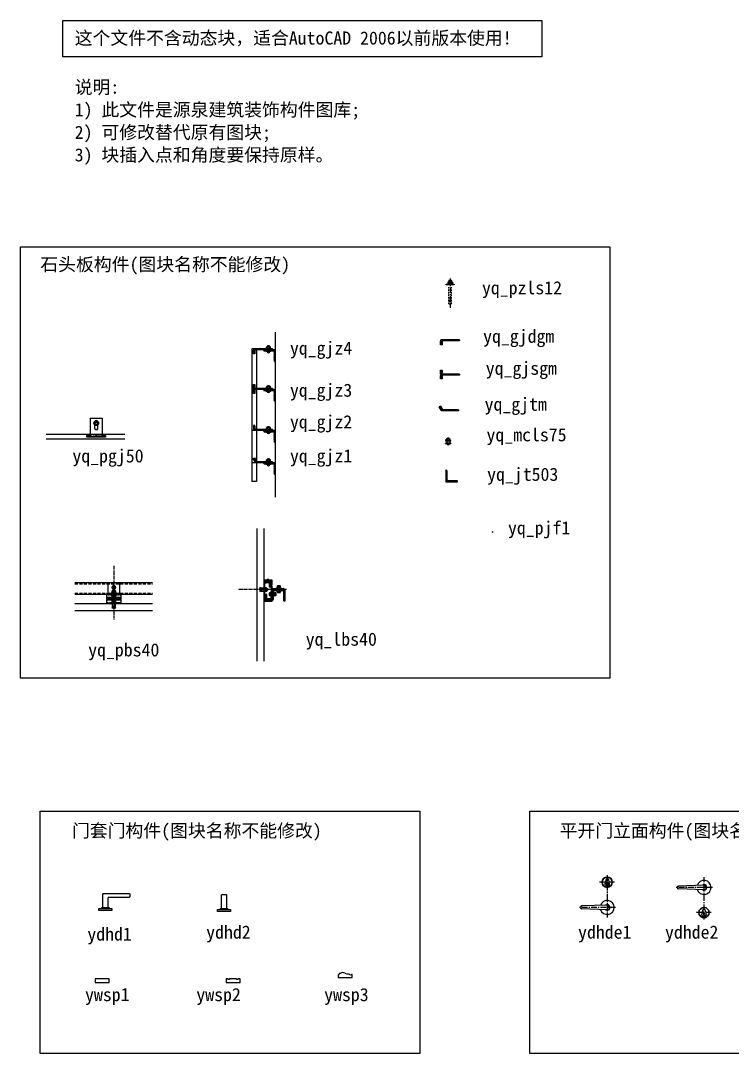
# Model space of a CAD drawing. Extents: x 1564 to 7970, y -2038 to 2381.
# Drawn here: x 1564 to 4611, y -2038 to 2381 of the extents above; entities that cross this region are included whole.
import ezdxf

# ---------------------------------------------------------------- set-up
doc = ezdxf.new("R2010")
doc.units = 0
for name, pattern in [('ACAD_ISO02W100', [15, 12, -3]), ('CENTER', [2, 1.25, -0.25, 0.25, -0.25]), ('DASHDOT', [25.4, 12.7, -6.35, 0, -6.35]), ('HIDDEN', [9.525, 6.35, -3.175])]:
    doc.linetypes.add(name, pattern=pattern)
doc.layers.get('0').update_dxf_attribs({"linetype": 'CONTINUOUS'})
doc.styles.get("Standard").update_dxf_attribs({"font": ''})
doc.styles.get('STANDARD').set_extended_font_data('SimSun')
pattern_1 = [(135, (-2574.4564, -485.2874), (-3.535534, -3.535534), []), (135, (-2574.4564, -482.9304), (-3.535534, -3.535534), [])]

# ---------------------------------------------------------------- blocks, each defined once
blk = doc.blocks.new('YQ_PZLS12')
for p, q in [((-10.3, 11.1), (-10.3, 3.4)), ((-10.3, 3.4), (10.3, 3.4)), ((-7.7, 12), (7.7, 12)), ((-5.1, 18.8), (-4.3, 19.6)), ((-5.1, 18.8), (5.1, 18.8)), ((-5.1, 18.8), (-5.1, 12)), ((-5.1, 11.1), (-5.1, 3.4)), ((-4.4, 19.6), (-4.4, 19.6)), ((-4.4, 18.8), (-4.4, 12)), ((-4.3, 19.6), (4.3, 19.6)), ((0, 12), (5.1, 12)), ((5.1, 18.8), (4.3, 19.6)), ((4.4, 19.6), (4.4, 19.6)), ((4.4, 18.8), (4.4, 12)), ((5.1, 18.8), (5.1, 12)), ((5.1, 11.1), (5.1, 3.4)), ((10.3, 11.1), (10.3, 3.4))]:
    blk.add_line(p, q)
at = {"linetype": 'CENTER', "ltscale": 19.027854}
blk.add_line((0, 27.4), (0, -97.7), dxfattribs=at)
at = {"linetype": 'ACAD_ISO02W100', "ltscale": 0.001}
for p, q in [((-6.1, -69.3), (-6.1, -10)), ((5.9, -69.3), (5.9, -10)), ((-6.1, -84.3), (-4.1, -69.3)), ((-6.1, -69.3), (-0.6, -69.3)), ((-6.1, -69.3), (-4.1, -69.3)), ((5.9, -84.3), (-6.1, -84.3)), ((-0.6, -69.3), (-1.3, -54.3)), ((0.4, -69.3), (1.2, -54.3)), ((0.4, -69.3), (5.9, -69.3)), ((5.9, -84.3), (3.9, -69.3)), ((3.9, -69.3), (5.9, -69.3))]:
    blk.add_line(p, q, dxfattribs=at)
blk.add_lwpolyline([(17.1, 3.4), (17.1, 0), (-17.1, 0), (-17.1, 3.4)], close=True)
for centre, radius, start, end in [((-7.7, 7.8), 4.19, 52.1211, 127.8789), ((0, -3.4), 15.4, 70.5288, 109.4712), ((7.7, 7.8), 4.19, 52.1211, 127.8789)]:
    blk.add_arc(centre, radius, start, end)
blk.add_arc((-0.1, -53.4), 1.49, 325.4391, 214.5609, dxfattribs=at)
blk = doc.blocks.new('YQ_MCLS75')
for p, q in [((-11, 1.8), (11, 1.8)), ((-11, 1.8), (-11, 0)), ((11, 0), (-11, 0)), ((-8.8, 2.9), (-8.8, 7.6)), ((-6.6, 8.8), (6.6, 8.8)), ((-3.7, 12), (-4.4, 11.3)), ((-4.4, 11.3), (-4.4, 8.8)), ((4.4, 11.3), (-4.4, 11.3)), ((-4.4, 2.9), (-4.4, 7.6)), ((3.7, 12), (-3.7, 12)), ((-3.7, 8.8), (-3.7, 11.3)), ((4.4, 11.3), (3.7, 12)), ((3.7, 8.8), (3.7, 11.3)), ((4.4, 8.8), (4.4, 11.3)), ((4.4, 2.9), (4.4, 7.6)), ((8.8, 2.9), (8.8, 7.6)), ((11, 0), (11, 1.8)), ((-11, -10.8), (-11, -9)), ((11, -9), (-11, -9)), ((-11, -10.8), (11, -10.8)), ((-6.5, -4), (-6.5, -9)), ((6.5, -4), (6.5, -9)), ((11, -9), (11, -10.8))]:
    blk.add_line(p, q)
for centre, radius, start, end in [((-6.6, 6.1), 2.65, 33.8891, 146.1109), ((-6.6, 6.1), 2.65, 33.8891, 146.1109), ((-6.6, 4.4), 2.65, 213.8891, 326.1109), ((-6.6, 4.4), 2.65, 213.8891, 326.1109), ((0, 0), 8.84, 60.1576, 119.8424), ((0, 10.6), 8.84, 240.1576, 299.8424), ((6.6, 6.1), 2.65, 33.8891, 146.1109), ((6.6, 6.1), 2.65, 33.8891, 146.1109), ((6.6, 4.4), 2.65, 213.8891, 326.1109), ((6.6, 4.4), 2.65, 213.8891, 326.1109), ((0, -10.8), 6.16, 180, 0)]:
    blk.add_arc(centre, radius, start, end)
blk = doc.blocks.new('YQ_JT503')
h = blk.add_hatch()
h.set_pattern_fill('金属', color=8, scale=2)
h.set_pattern_definition([(45, (-2145.3354, -2455.688), (-3.535534, 3.535534), []), (45, (-2142.9784, -2455.688), (-3.535534, 3.535534), [])])
edge = h.paths.add_edge_path()
edge.add_line((0, 0), (50, 0))
edge.add_line((50, 0), (50, 1.7))
edge.add_arc((46.7, 1.7), 3.33, 0, 90)
edge.add_line((46.7, 5), (10.5, 5))
edge.add_arc((10.5, 10.5), 5.5, 180, 270, ccw=False)
edge.add_line((5, 10.5), (5, 46.7))
edge.add_arc((1.7, 46.7), 3.33, 0, 90)
edge.add_line((1.7, 50), (0, 50))
edge.add_line((0, 50), (0, 0))
blk.add_lwpolyline([(0, 0), (50, 0), (50, 1.7, 0.414214), (46.7, 5), (10.5, 5, -0.414214), (5, 10.5), (5, 46.7, 0.414214), (1.7, 50), (0, 50)], format="xyb", close=True)
blk = doc.blocks.new('YQ_GJTM')
for p, q in [((5.2, 17.7), (10.4, 20.7)), ((13.7, 3), (5.2, 17.7)), ((6.5, 17.3), (10, 19.3)), ((16.5, 0), (6.5, 17.3)), ((10, 19.3), (18.8, 4)), ((10.4, 20.7), (18.9, 6)), ((14.5, 3.5), (13.7, 3)), ((88, 0), (16.5, 0)), ((18, 5.5), (18.9, 6)), ((88, 4), (18.8, 4)), ((88, 4), (88, 0))]:
    blk.add_line(p, q)
blk = doc.blocks.new('YQ_GJZ1')
for name, p in [('YQ_GJTM', (0, 0)), ('YQ_MCLS75', (70.5, 4))]:
    blk.add_blockref(name, p)
at = {"rotation": 180}
blk.add_blockref('YQ_JT503', (100, 0), dxfattribs=at)
blk = doc.blocks.new('YQ_GJDGM')
for p, q in [((88, 0), (8, 0)), ((8, -4), (8, 0)), ((88, 0), (88, -4)), ((7, -21), (7, -6)), ((8, -6), (7, -6)), ((13, -21), (7, -21)), ((8, -20), (8, -4)), ((12, -20), (8, -20)), ((12, -20), (12, -4)), ((88, -4), (12, -4)), ((13, -6), (12, -6)), ((13, -6), (13, -21))]:
    blk.add_line(p, q)
blk = doc.blocks.new('YQ_GJZ2')
at = {"xscale": -1, "rotation": 180}
blk.add_blockref('YQ_GJDGM', (0, 0), dxfattribs=at)
at = {"rotation": 180}
blk.add_blockref('YQ_JT503', (100, 0), dxfattribs=at)
blk.add_blockref('YQ_MCLS75', (70.5, 4))
blk = doc.blocks.new('YQ_GJSGM')
for p, q in [((7, 2), (7, 19)), ((7, 19), (13, 19)), ((8, 2), (7, 2)), ((8, -2), (8, 18)), ((8, 18), (12, 18)), ((12, 18), (12, 2)), ((88, 2), (12, 2)), ((13, 19), (13, 2)), ((88, 2), (88, -2)), ((7, -19), (7, -4)), ((8, -4), (7, -4)), ((13, -19), (7, -19)), ((88, -2), (8, -2)), ((8, -18), (8, -2)), ((12, -18), (8, -18)), ((12, -18), (12, -2)), ((13, -4), (12, -4)), ((13, -4), (13, -19))]:
    blk.add_line(p, q)
blk = doc.blocks.new('YQ_GJZ3')
for name, p in [('YQ_GJSGM', (0, 0)), ('YQ_MCLS75', (70.5, 2))]:
    blk.add_blockref(name, p)
at = {"rotation": 180}
blk.add_blockref('YQ_JT503', (100, -2), dxfattribs=at)
blk = doc.blocks.new('YQ_GJZ4')
for name, p in [('YQ_GJDGM', (0, 0)), ('YQ_MCLS75', (70.5, 0))]:
    blk.add_blockref(name, p)
at = {"rotation": 180}
blk.add_blockref('YQ_JT503', (100, -4), dxfattribs=at)
blk = doc.blocks.new('YQ_PGJ50')
for p, q in [((-25, 8), (-25, 88)), ((-25, 88), (25, 88)), ((-6, 71.8), (-6, 72)), ((-6, 44), (-6, 61.4)), ((6, 71.8), (6, 72)), ((6, 44), (6, 61.4)), ((25, 88), (25, 8)), ((-2, 8), (-25, 8)), ((-2, 8), (-2, 13)), ((2, 13), (25, 13)), ((2, 8), (2, 13)), ((25, 8), (2, 8))]:
    blk.add_line(p, q)
at = {"linetype": 'HIDDEN'}
blk.add_line((-25, 13), (-2, 13), dxfattribs=at)
blk.add_lwpolyline([(0, 75.3), (-7.5, 71), (-7.5, 62.3), (0, 58), (7.5, 62.3), (7.5, 71)], close=True)
blk.add_lwpolyline([(25, 14.5), (40, 14.5), (40, 6.5), (-40, 6.5), (-40, 14.5), (-25, 14.5)])
for radius in [10.1, 7.5, 5]:
    blk.add_circle((0, 66.6), radius)
for centre, radius, start, end in [((0, 72), 6, 0, 180), ((0, 44), 6, 180, 0), ((0, 13), 2, 0, 180)]:
    blk.add_arc(centre, radius, start, end)
blk = doc.blocks.new('BLK130224122797')
for p, q in [((-2, 3.5), (-6.3, 3.5)), ((1.1, -4), (0.1, 4)), ((0.5, 3.3), (1.6, 3.3)), ((2.8, -4), (1.8, 4)), ((2.2, 3.3), (3.3, 3.3)), ((4.5, -4), (3.5, 4)), ((3.8, 3.3), (4.9, 3.3)), ((6.1, -4), (5.1, 4)), ((5.5, 3.3), (6.6, 3.3)), ((7.8, -4), (6.8, 4)), ((7.2, 3.3), (8.3, 3.3)), ((9, -0.3), (8.5, 4)), ((12.8, 1.7), (11, -0.4)), ((12.8, 0.4), (11, -1.7)), ((19, 3.5), (13.5, 3.5)), ((-2, -3.5), (-6.3, -3.5)), ((0, -3.3), (0.8, -3.3)), ((1.3, -3.3), (2.4, -3.3)), ((3, -3.3), (4.1, -3.3)), ((4.7, -3.3), (5.8, -3.3)), ((6.3, -3.3), (7.4, -3.3)), ((8, -3.3), (9.1, -3.3)), ((19, -3.5), (13.5, -3.5))]:
    blk.add_line(p, q)
blk.add_lwpolyline([(-6.3, -6.9, -0.185806), (-7, -5.2), (-7, 5.2, -0.185806), (-6.3, 6.9), (-2, 6.9), (-2, -6.9)], format="xyb", close=True)
for points in [[(-7, 5.2, 0.185806), (-6.3, 3.5, 0.19245), (-6.3, -3.5, 0.185806), (-7, -5.2)], [(19.6, 4.4), (19.6, -5.2, -0.185806), (19, -6.9), (13.5, -6.9, -0.185806), (12.8, -5.2), (12.8, 5.2, -0.185806), (13.5, 6.9), (19, 6.9, -0.185806), (19.6, 5.2), (19.6, 4.4)], [(12.8, 5.2, 0.185806), (13.5, 3.5, 0.19245), (13.5, -3.5, 0.185806), (12.8, -5.2)], [(19.6, 5.2, -0.185806), (19, 3.5, -0.19245), (19, -3.5, -0.185806), (19.6, -5.2)]]:
    blk.add_lwpolyline(points, format="xyb")
for points in [[(-2, 10), (0, 10), (0, -10), (-2, -10)], [(2.4, -3.3), (1.6, 3.3), (1.8, 4), (2.2, 3.3), (3, -3.3), (2.8, -4)], [(4.1, -3.3), (3.3, 3.3), (3.5, 4), (3.8, 3.3), (4.7, -3.3), (4.5, -4)], [(5.8, -3.3), (4.9, 3.3), (5.1, 4), (5.5, 3.3), (6.3, -3.3), (6.1, -4)], [(7.4, -3.3), (6.6, 3.3), (6.8, 4), (7.2, 3.3), (8, -3.3), (7.8, -4)], [(11, 10), (9, 10), (9, -10), (11, -10)], [(11, 6.4), (12.8, 6.4), (12.8, -6.4), (11, -6.4)]]:
    blk.add_lwpolyline(points, close=True)
for points in [[(0, 3.5), (0.1, 4), (0.5, 3.3), (1.3, -3.3), (1.1, -4), (0.8, -3.3), (0, 2.9)], [(9, -2.6), (8.3, 3.3), (8.5, 4), (8.8, 3.3), (9, 2)]]:
    blk.add_lwpolyline(points)
blk = doc.blocks.new('BLK130224256967')
for p, q in [((4, 4.2), (-1.1, 4.2)), ((4, 2.9), (-1.1, 2.9)), ((4, 6.7), (0, 6.7)), ((4, 6.7), (15.9, 6.7)), ((14.9, 5.7), (4, 5.7)), ((14.9, 5.7), (14.9, -5.7)), ((15.2, 4.3), (14.9, 4.3)), ((16.5, 3.3), (14.9, 2.5)), ((15.2, 4.3), (20.5, 6.9)), ((15.9, 5.7), (21.5, 8.5)), ((15.9, 6.7), (15.9, 5.7)), ((16.5, 2.5), (16.8, 2.9)), ((18.4, 2.5), (20.4, 5)), ((20.5, 6.9), (20.5, -6.9)), ((21.5, 8.5), (21.5, -8.5)), ((4, -2.9), (-1.1, -2.9)), ((4, -4.2), (-1.1, -4.2)), ((4, -6.7), (0, -6.7)), ((14.9, -5.7), (4, -5.7)), ((15.9, -6.7), (4, -6.7)), ((16.5, -3.3), (14.9, -2.5)), ((14.9, -4.1), (20.5, -6.9)), ((21.5, -8.5), (15.9, -5.7)), ((15.9, -5.7), (15.9, -6.7)), ((16.5, -2.5), (16.8, -2.9)), ((18.4, -2.5), (20.4, -5))]:
    blk.add_line(p, q)
for points in [[(-11.9, -2.9), (-10.6, -4.2), (-10.6, 4.2), (-11.9, 2.9)], [(-1.2, 8.9), (-1.2, -8.9), (0, -8.9), (0, 8.9)]]:
    blk.add_lwpolyline(points, close=True)
for points in [[(-8.2, 2.9), (-11.9, 2.9)], [(-8.2, 4.2), (-10.6, 4.2)], [(-8.2, -5.7), (-8.2, 5.7)], [(-1.1, -5.7), (-1.1, 5.7)], [(-8.2, -2.9), (-11.9, -2.9)], [(-8.2, -4.2), (-10.6, -4.2)]]:
    blk.add_lwpolyline(points)
for points in [[(-7.1, 3.8, -0.587695), (-7.1, 7.6), (-2.3, 7.6, -0.587695), (-2.3, 3.8), (-7.1, 3.8, 0.293848), (-7.1, -3.8)], [(-2.3, 3.8, -0.293848), (-2.3, -3.8), (-7.1, -3.8, 0.587695), (-7.1, -7.6), (-2.3, -7.6, 0.587695), (-2.3, -3.8)]]:
    blk.add_lwpolyline(points, format="xyb")
for centre, radius, start, end in [((19.6, 0), 3.96, 140.4196, 219.5804), ((16.6, 3.1), 0.264, 320.4196, 116.3735), ((21.5, 0), 3.96, 141.4948, 218.5052), ((19.7, 5.5), 0.871, 321.4948, 116.3735), ((16.6, -3.1), 0.264, 243.6265, 39.5804), ((19.7, -5.5), 0.871, 243.6265, 38.5052)]:
    blk.add_arc(centre, radius, start, end)
blk = doc.blocks.new('WO2BEQRL')
at = {"linetype": 'DASHDOT'}
for p, q in [((-8.2, 0), (8.2, 0)), ((0, -9), (0, 9))]:
    blk.add_line(p, q, dxfattribs=at)
for p, q in [((0, 6), (-5.2, 3)), ((-5.2, 3), (-5.2, -3)), ((0, 6), (5.2, 3)), ((5.2, 3), (5.2, -3)), ((0, -6), (-5.2, -3)), ((0, -6), (5.2, -3))]:
    blk.add_line(p, q)
for radius in [5.2, 2.55]:
    blk.add_circle((0, 0), radius)
blk.add_arc((0, 0), 3, 260, 180)
blk = doc.blocks.new('YQ_PBS40')
at = {"ltscale": 0.03}
for p, q in [((-25, 90), (25, 90)), ((-25, 90), (-25, 40)), ((25, 90), (25, 40)), ((-25, 45), (25, 45)), ((-25, 40), (25, 40))]:
    blk.add_line(p, q, dxfattribs=at)
for p, q in [((-30, 0), (-30, 40)), ((30, 40), (-30, 40)), ((30, 0), (-30, 0)), ((30, 40), (30, 0))]:
    blk.add_line(p, q)
at = {"color": 8, "linetype": 'HIDDEN', "ltscale": 0.737507}
for p, q in [((30, 36), (-30, 36)), ((-30, 4), (30, 4))]:
    blk.add_line(p, q, dxfattribs=at)
at = {"color": 8, "ltscale": 0.737507}
for p, q in [((30, 26), (-30, 26)), ((30, 20), (-30, 20)), ((30, 14), (-30, 14))]:
    blk.add_line(p, q, dxfattribs=at)
blk.add_lwpolyline([(4, 76.6, 1), (-4, 76.6), (-4, 60.6, 1), (4, 60.6), (4, 76.6)], format="xyb")
blk.add_circle((0, 68.6), 7.56)
at = {"rotation": 90}
blk.add_blockref('BLK130224122797', (0, 36), dxfattribs=at)
at = {"extrusion": (0, 0, -1), "zscale": -1}
blk.add_blockref('WO2BEQRL', (0, 68.6), dxfattribs=at)
at = {"xscale": -1, "rotation": 90}
blk.add_blockref('BLK130224256967', (0, 4), dxfattribs=at)
blk = doc.blocks.new('BLK130224748400')
for p, q in [((-2.2, 0), (-2.2, -0.5)), ((-1.6, 0.9), (-1.6, 3)), ((1.6, 0.9), (1.6, 3)), ((-2.6, -0.7), (2.6, -0.1)), ((-2.6, -1.8), (2.6, -1.2)), ((-2.6, -2.9), (2.6, -2.3)), ((-2.6, -4), (2.6, -3.4)), ((-2.6, -5.1), (2.6, -4.5)), ((-2.2, -0.9), (-2.2, -1.6)), ((-2.2, -2), (-2.2, -2.7)), ((-2.2, -3.1), (-2.2, -3.8)), ((-2.2, -4.2), (-2.2, -4.9)), ((-2.2, -5.3), (-2.2, -6)), ((-0.2, -5.9), (2.6, -5.6)), ((2.2, -0.3), (2.2, -1.1)), ((2.2, -1.4), (2.2, -2.2)), ((2.2, -2.5), (2.2, -3.3)), ((2.2, -3.6), (2.2, -4.4)), ((2.2, -4.7), (2.2, -5.5))]:
    blk.add_line(p, q)
for points in [[(4.7, 0.9), (4.7, 0), (-4.7, 0), (-4.7, 0.9)], [(-2.2, -1.6), (2.2, -1.1), (2.6, -1.2), (2.2, -1.4), (-2.2, -2), (-2.6, -1.8)], [(-2.2, -2.7), (2.2, -2.2), (2.6, -2.3), (2.2, -2.5), (-2.2, -3.1), (-2.6, -2.9)], [(-2.2, -3.8), (2.2, -3.3), (2.6, -3.4), (2.2, -3.6), (-2.2, -4.2), (-2.6, -4)], [(-2.2, -4.9), (2.2, -4.4), (2.6, -4.5), (2.2, -4.7), (-2.2, -5.3), (-2.6, -5.1)]]:
    blk.add_lwpolyline(points, close=True)
blk.add_lwpolyline([(-3.3, 3, -0.185806), (-2.4, 3.3), (2.4, 3.3, -0.185806), (3.3, 3), (3.3, 0.9), (-3.3, 0.9)], format="xyb", close=True)
for points in [[(2.3, 0), (2.6, -0.1), (2.2, -0.3), (-2.2, -0.9), (-2.6, -0.7), (-2.2, -0.5), (1.9, 0)], [(-1.7, -5.9), (2.2, -5.5), (2.6, -5.6), (2.2, -5.8), (1.3, -5.9)]]:
    blk.add_lwpolyline(points)
blk.add_lwpolyline([(2.4, 3.3, 0.185806), (1.6, 3, 0.19245), (-1.6, 3, 0.185806), (-2.4, 3.3)], format="xyb")
blk = doc.blocks.new('BLK130502978810')
for p, q in [((4, 9.5), (-4, 8.5)), ((4, 7.8), (-4, 6.8)), ((4, 6.1), (-4, 5.1)), ((4, 4.5), (-4, 3.5)), ((4, 2.8), (-4, 1.8)), ((4, 1.1), (-4, 0.1)), ((-3.5, 20), (-3.5, 14.5)), ((-3.3, 8.8), (-3.3, 9.9)), ((-3.3, 7.2), (-3.3, 8.3)), ((-3.3, 5.5), (-3.3, 6.6)), ((-3.3, 3.8), (-3.3, 4.9)), ((-3.3, 2.2), (-3.3, 3.3)), ((-3.3, 0.5), (-3.3, 1.6)), ((-1.7, 13.8), (0.4, 12)), ((-0.4, 13.8), (1.7, 12)), ((3.3, 9.7), (3.3, 10)), ((3.3, 8), (3.3, 9.1)), ((3.3, 6.3), (3.3, 7.4)), ((3.3, 4.7), (3.3, 5.8)), ((3.3, 3), (3.3, 4.1)), ((3.3, 1.3), (3.3, 2.4)), ((3.3, 0), (3.3, 0.8)), ((3.5, 20), (3.5, 14.5)), ((-3.5, -2), (-3.5, -6.3)), ((3.5, -2), (3.5, -6.3))]:
    blk.add_line(p, q)
for points in [[(-10, 12), (-10, 10), (10, 10), (10, 12)], [(-10, -2), (-10, 0), (10, 0), (10, -2)], [(-6.4, 12), (-6.4, 13.8), (6.4, 13.8), (6.4, 12)], [(3.3, 9.1), (-3.3, 8.3), (-4, 8.5), (-3.3, 8.8), (3.3, 9.7), (4, 9.5)], [(3.3, 7.4), (-3.3, 6.6), (-4, 6.8), (-3.3, 7.2), (3.3, 8), (4, 7.8)], [(3.3, 5.8), (-3.3, 4.9), (-4, 5.1), (-3.3, 5.5), (3.3, 6.3), (4, 6.1)], [(3.3, 4.1), (-3.3, 3.3), (-4, 3.5), (-3.3, 3.8), (3.3, 4.7), (4, 4.5)], [(3.3, 2.4), (-3.3, 1.6), (-4, 1.8), (-3.3, 2.2), (3.3, 3), (4, 2.8)]]:
    blk.add_lwpolyline(points, close=True)
for points in [[(-4.4, 20.6), (5.2, 20.6, -0.185806), (6.9, 20), (6.9, 14.5, -0.185806), (5.2, 13.8), (-5.2, 13.8, -0.185806), (-6.9, 14.5), (-6.9, 20, -0.185806), (-5.2, 20.6), (-4.4, 20.6)], [(-5.2, 20.6, -0.185806), (-3.5, 20, -0.19245), (3.5, 20, -0.185806), (5.2, 20.6)], [(-5.2, 13.8, 0.185806), (-3.5, 14.5, 0.19245), (3.5, 14.5, 0.185806), (5.2, 13.8)], [(-5.2, -7, 0.185806), (-3.5, -6.3, 0.19245), (3.5, -6.3, 0.185806), (5.2, -7)]]:
    blk.add_lwpolyline(points, format="xyb")
blk.add_lwpolyline([(-3.5, 0), (-4, 0.1), (-3.3, 0.5), (3.3, 1.3), (4, 1.1), (3.3, 0.8), (-2.9, 0)])
blk.add_lwpolyline([(6.9, -6.3, -0.185806), (5.2, -7), (-5.2, -7, -0.185806), (-6.9, -6.3), (-6.9, -2), (6.9, -2)], format="xyb", close=True)
blk = doc.blocks.new('YQ_LBS40')
h = blk.add_hatch()
h.set_pattern_fill('金属', color=8, scale=2, angle=90)
h.set_pattern_definition(pattern_1)
edge = h.paths.add_edge_path()
edge.add_line((0, -24.7), (8, -24.7))
edge.add_line((8, -24.7), (8, -43.7))
edge.add_line((8, -43.7), (29, -43.7))
edge.add_line((29, -43.7), (29, -38.6))
edge.add_line((29, -38.6), (25, -38.6))
edge.add_line((25, -38.6), (25, -39.7))
edge.add_line((25, -39.7), (12, -39.7))
edge.add_line((12, -39.7), (12, -20.7))
edge.add_line((12, -20.7), (4, -20.7))
edge.add_line((4, -20.7), (4, 36.3))
edge.add_line((4, 36.3), (31, 36.3))
edge.add_line((31, 36.3), (31, 24.3))
edge.add_arc((31, 22.3), 2, 90, 270)
edge.add_line((31, 20.3), (35, 20.3))
edge.add_line((35, 20.3), (35, 40.3))
edge.add_line((35, 40.3), (0, 40.3))
edge.add_line((0, 40.3), (0, -24.7))
h = blk.add_hatch()
h.set_pattern_fill('金属', color=8, scale=2, angle=90)
h.set_pattern_definition(pattern_1)
edge = h.paths.add_edge_path()
edge.add_line((35, 15.3), (27, 15.3))
edge.add_line((27, 15.3), (27, 34.3))
edge.add_line((27, 34.3), (6, 34.3))
edge.add_line((6, 34.3), (6, 29.3))
edge.add_line((6, 29.3), (10, 29.3))
edge.add_line((10, 29.3), (10, 30.3))
edge.add_line((10, 30.3), (23, 30.3))
edge.add_line((23, 30.3), (23, 11.3))
edge.add_line((23, 11.3), (31, 11.3))
edge.add_line((31, 11.3), (31, -45.7))
edge.add_line((31, -45.7), (4, -45.7))
edge.add_line((4, -45.7), (4, -33.7))
edge.add_arc((4, -31.7), 2, 270, 450)
edge.add_line((4, -29.7), (0, -29.7))
edge.add_line((0, -29.7), (0, -49.7))
edge.add_line((0, -49.7), (35, -49.7))
edge.add_line((35, -49.7), (35, 15.3))
for points in [[(0, -24.7), (8, -24.7), (8, -43.7), (29, -43.7), (29, -38.6), (25, -38.6), (25, -39.7), (12, -39.7), (12, -20.7), (4, -20.7), (4, 36.3), (31, 36.3), (31, 24.3, 1), (31, 20.3), (35, 20.3), (35, 40.3), (0, 40.3)], [(35, 15.3), (27, 15.3), (27, 34.3), (6, 34.3), (6, 29.3), (10, 29.3), (10, 30.3), (23, 30.3), (23, 11.3), (31, 11.3), (31, -45.7), (4, -45.7), (4, -33.7, 1), (4, -29.7), (0, -29.7), (0, -49.7), (35, -49.7)]]:
    blk.add_lwpolyline(points, format="xyb", close=True)
at = {"xscale": -1}
for name, p in [('BLK130224256967', (4, 0)), ('BLK130224748400', (16.5, 40.3))]:
    blk.add_blockref(name, p, dxfattribs=at)
for name, p, rotation in [('YQ_JT503', (35, 5.3), 180.0000004142841), ('YQ_JT503', (90, 0.3), 90.00000041428413), ('BLK130502978810', (63.8, -4.7), 4.142841270038389e-07)]:
    blk.add_blockref(name, p, dxfattribs=dict(at, rotation=rotation))
blk.add_blockref('BLK130224122797', (31, -19.5))
blk = doc.blocks.new('YDHD1')
blk.add_lwpolyline([(-10.8, 13.6), (-10.8, 70.3, -0.414214), (-7.8, 73.3), (100.7, 73.3, -0.414214), (103.7, 70.3), (103.7, 59, -0.414214), (100.7, 56), (13.8, 56, 0.414214), (10.8, 53), (10.8, 13.6)], format="xyb")
for points in [[(28, 0), (-28, 0), (-28, 8.6), (28, 8.6)], [(15.4, 8.6), (-15.4, 8.6), (-15.4, 13.6), (15.4, 13.6)]]:
    blk.add_lwpolyline(points, close=True)
blk = doc.blocks.new('YDHD2')
blk.add_lwpolyline([(-10.8, 13.6), (-10.8, 70.3, -0.414214), (-7.8, 73.3), (7.8, 73.3, -0.414214), (10.8, 70.3), (10.8, 13.6)], format="xyb")
for points in [[(28, 0), (-28, 0), (-28, 8.6), (28, 8.6)], [(15.4, 8.6), (-15.4, 8.6), (-15.4, 13.6), (15.4, 13.6)]]:
    blk.add_lwpolyline(points, close=True)
blk = doc.blocks.new('YWSP1')
blk.add_lwpolyline([(-60, 15), (-60, 0), (0, 0), (0, 15)], close=True)
blk = doc.blocks.new('YWSP2')
blk.add_lwpolyline([(-60, 0), (0, 0), (0, 15), (-9, 15), (-9, 12), (-15, 12), (-15, 15), (-45, 15), (-45, 12), (-51, 12), (-51, 15), (-60, 15)], close=True)
blk = doc.blocks.new('YWSP3')
blk.add_lwpolyline([(-60, 12), (-60, 0), (0, 0), (0, 14), (-3, 14, -1), (-10, 14, -0.128551), (-31, 18.7, 0.3547), (-50, 17), (-55, 17, -0.414214), (-60, 12)], format="xyb")
blk = doc.blocks.new('YDHDE2')
at = {"color": 1, "linetype": 'CENTER', "ltscale": 20}
for p, q in [((36, 0), (-119, 0)), ((0, -137.9), (0, 43.3)), ((31.1, -108), (-32.8, -108))]:
    blk.add_line(p, q, dxfattribs=at)
for p, q in [((-0.9, 10), (-108.8, 5.5)), ((0, -10), (-108.8, -6.5)), ((-4.9, -97.1), (-8.8, -114.4)), ((-2.4, -110.8), (-2.4, -118.5)), ((2.4, -110.8), (2.4, -118.5)), ((5, -97.1), (8.8, -114.2))]:
    blk.add_line(p, q)
blk.add_lwpolyline([(-4.9, -97.1, -0.849644), (5, -97.1), (8.8, -114.2, -1.265233), (-8.8, -114.4)], format="xyb", close=True)
blk.add_lwpolyline([(-1.1, -110.3), (1.1, -110.3), (1.1, -119.1), (-1.1, -119.1)], close=True)
blk.add_circle((0, -108), 22)
for centre, radius, start, end in [((-108.8, -0.5), 6, 90, 270), ((-108.8, -0.5), 6, 90, 270), ((0, 0), 30, 197.6218, 162.9218), ((0, 0), 12, 234.5593, 126.031), ((0, 0), 10, 270, 95.2002), ((0, -108), 22, 90, 180), ((0, -108), 22, 90, 180), ((0, -108), 22, 0, 90), ((0, -108), 22, 0, 90), ((0, -108), 22, 180, 0), ((0, -108), 22, 180, 0), ((0, -97.9), 5, 9.2848, 170.6956), ((0, -110.8), 2.42, 0, 180), ((0, -118.5), 2.42, 180, 0)]:
    blk.add_arc(centre, radius, start, end)
blk = doc.blocks.new('YDHDE1')
at = {"color": 1, "linetype": 'CENTER', "ltscale": 20}
for p, q in [((0, 137.9), (0, -43.3)), ((31.1, 108), (-32.8, 108)), ((36, 0), (-119, 0))]:
    blk.add_line(p, q, dxfattribs=at)
for p, q in [((-4.9, 118.9), (-8.8, 101.6)), ((-2.4, 105.2), (-2.4, 97.5)), ((2.4, 105.2), (2.4, 97.5)), ((5, 118.9), (8.8, 101.8)), ((0, 10), (-108.8, 6.5)), ((-0.9, -10), (-108.8, -5.5))]:
    blk.add_line(p, q)
blk.add_lwpolyline([(-4.9, 118.9, -0.849644), (5, 118.9), (8.8, 101.8, -1.265233), (-8.8, 101.6)], format="xyb", close=True)
blk.add_lwpolyline([(-1.1, 105.7), (1.1, 105.7), (1.1, 96.9), (-1.1, 96.9)], close=True)
blk.add_circle((0, 108), 22)
for centre, radius, start, end in [((0, 108), 22, 0, 180), ((0, 108), 22, 0, 180), ((0, 108), 22, 180, 270), ((0, 108), 22, 180, 270), ((0, 118.1), 5, 9.2848, 170.6956), ((0, 105.2), 2.42, 0, 180), ((0, 97.5), 2.42, 180, 0), ((0, 108), 22, 270, 0), ((0, 108), 22, 270, 0), ((-108.8, 0.5), 6, 90, 270), ((-108.8, 0.5), 6, 90, 270), ((0, 0), 30, 197.0782, 162.3782), ((0, 0), 12, 233.969, 125.4407), ((0, 0), 10, 264.7998, 90)]:
    blk.add_arc(centre, radius, start, end)
blk = doc.blocks.new('YQ_PJF1')
h = blk.add_hatch()
h.set_pattern_fill('HONEY', color=256, scale=0.041667, style=0)
h.set_pattern_definition([(0, (-0.5, 0.79273), (0.1984375, 0.114568), [0.132292, -0.264583]), (120, (-0.5, 0.79273), (-0.1984375, 0.114568), [0.132292, -0.264583]), (60, (-0.5, 0.79273), (4e-10, 0.229136), [-0.264583, 0.132292])])
edge = h.paths.add_edge_path()
edge.add_ellipse((0, 1.6), major_axis=(0, -0.803), ratio=0.622512, start_angle=0, end_angle=360)
h = blk.add_hatch(color=256)
edge = h.paths.add_edge_path()
edge.add_ellipse((0, 1.6), major_axis=(0, -0.803), ratio=0.622512, start_angle=270, end_angle=450, ccw=False)
edge.add_line((-0.5, 1.5), (-0.5, 0))
edge.add_arc((0, -0.8), 0.982, 59.4005, 120.5995, ccw=False)
edge.add_line((0.5, 0), (0.5, 1.6))
for p, q in [((-0.5, 0), (-0.5, 1.6)), ((0.5, 0), (0.5, 1.6))]:
    blk.add_line(p, q)
blk.add_arc((0, -0.8), 0.982, 59.4005, 120.5995)
blk.add_ellipse((0, 1.6), major_axis=(0, -0.803), ratio=0.622512)

msp = doc.modelspace()

# ---------------------------------------------------------------- linework, layer by layer
at = {"color": 4}
for p, q in [((2654.5, 1048.7), (2654.5, 342.1)), ((2554.5, 977.1), (2554.5, 409.7)), ((2574.5, 977.1), (2554.5, 977.1)), ((2574.5, 977.1), (2574.5, 409.7)), ((2574.5, 805.2), (2554.5, 805.2)), ((2574.5, 627.2), (2554.5, 627.2)), ((1674.1, 612.1), (2010, 612.1)), ((1674.1, 592.1), (2010, 592.1)), ((2574.5, 489.8), (2554.5, 489.8)), ((2574.5, 409.7), (2554.5, 409.7)), ((2575.7, 207.5), (2575.7, -359.9)), ((2605.7, 207.5), (2605.7, -359.9)), ((1796.6, -23.2), (2129.4, -23.2)), ((1796.6, -73.2), (2129.4, -73.2)), ((1796.6, -113.2), (2129.4, -113.2)), ((1796.6, -143.2), (2129.4, -143.2))]:
    msp.add_line(p, q, dxfattribs=at)
at = {"color": 1, "linetype": 'CENTER', "ltscale": 10.598764}
for p, q in [((1963, 47.7), (1963, -180.6)), ((2702.8, -53.4), (2495.9, -53.4))]:
    msp.add_line(p, q, dxfattribs=at)
at = {"color": 4, "linetype": 'HIDDEN', "ltscale": 2.038036}
for p, q in [((1796.6, -28.2), (2129.4, -28.2)), ((1796.6, -68.2), (2129.4, -68.2))]:
    msp.add_line(p, q, dxfattribs=at)
for points in [[(1744.6, 2381.2), (3795.3, 2381.2), (3795.3, 2226.1), (1744.6, 2226.1)], [(1564.4, 1413.3), (4086.7, 1413.3), (4086.7, -432.9), (1564.4, -432.9)], [(1647.8, -1002.1), (3273.6, -1002.1), (3273.6, -2037.7), (1647.8, -2037.7)], [(3743.7, -1002.1), (5369.5, -1002.1), (5369.5, -2037.7), (3743.7, -2037.7)]]:
    msp.add_lwpolyline(points, close=True)

# ---------------------------------------------------------------- block references
for name, p in [('YQ_PZLS12', (3403, 1250.7)), ('YQ_GJZ4', (2554.5, 977.1)), ('YQ_GJDGM', (3355.2, 1015.1)), ('YQ_GJSGM', (3355.2, 866.9)), ('YQ_GJZ3', (2554.5, 805.2)), ('YQ_GJTM', (3351.3, 711.7)), ('YQ_PGJ50', (1888.2, 592.1)), ('YQ_GJZ2', (2554.5, 627.2)), ('YQ_MCLS75', (3394.6, 582.5)), ('YQ_GJZ1', (2554.5, 489.8)), ('YQ_JT503', (3384.4, 407.4)), ('YQ_PJF1', (3584.8, 191.9)), ('YQ_PBS40', (1963, -113.2)), ('YQ_LBS40', (2605.7, -53.4)), ('YDHDE1', (4075.1, -1413.5)), ('YDHDE2', (4489.5, -1327.7)), ('YDHD1', (1927.4, -1426.5)), ('YDHD2', (2435.1, -1431.4)), ('YWSP1', (1943.9, -1734.1)), ('YWSP2', (2503.5, -1734.1)), ('YWSP3', (2983.1, -1713.6))]:
    msp.add_blockref(name, p)

# ---------------------------------------------------------------- texts
at = {"color": 6}
for s, p in [('这个文件不含动态块，适合AutoCAD 2006以前版本使用！', (1795.8, 2278.9)), ('说明:', (1795.8, 2068.7)), ('1) 此文件是源泉建筑装饰构件图库;', (1795.8, 1972.2)), ('2) 可修改替代原有图块;', (1795.8, 1875.5)), ('3) 块插入点和角度要保持原样。', (1795.8, 1778.9)), ('石头板构件(图块名称不能修改)', (1648.5, 1310.4)), ('yq_pzls12', (3539, 1210.3)), ('yq_gjdgm', (3543.9, 1002.7)), ('yq_gjz4', (2717, 952)), ('yq_gjsgm', (3555.3, 865.9)), ('yq_gjz3', (2717, 772)), ('yq_gjtm', (3550.4, 712.1)), ('yq_gjz2', (2717, 636.7)), ('yq_mcls75', (3558.4, 581.2)), ('yq_pgj50', (1785.9, 490.7)), ('yq_gjz1', (2717, 490.7)), ('yq_jt503', (3561.1, 412.1)), ('yq_pjf1', (3650.4, 183)), ('yq_lbs40', (2784.5, -293.5)), ('yq_pbs40', (1853.4, -339.2)), ('门套门构件(图块名称不能修改)', (1783.9, -1112.8)), ('平开门立面构件(图块名称不能修改)', (3871.3, -1112.8)), ('ydhd1', (1849.7, -1555.3)), ('ydhd2', (2358.5, -1546.9)), ('ydhde1', (3950.3, -1546.9)), ('ydhde2', (4322.4, -1546.9)), ('ywsp1', (1840, -1814.3)), ('ywsp2', (2316.4, -1814.3)), ('ywsp3', (2863.6, -1814.3))]:
    msp.add_text(s, height=56, dxfattribs=at).set_placement(p)

doc.saveas('drawing.dxf')
